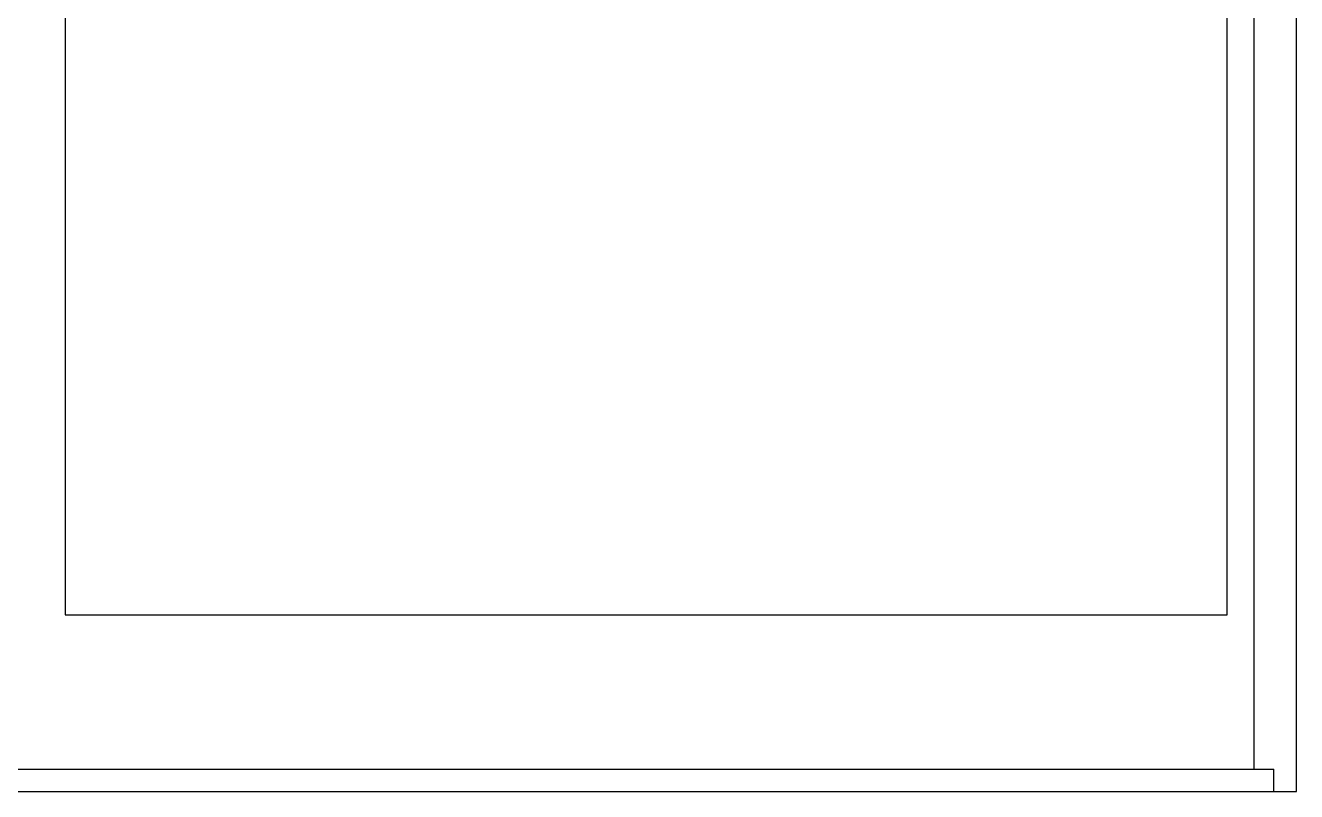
# Model space of a CAD drawing. Extents: x -239 to 68, y 0 to 111.
# Drawn here: x -9.17 to 30.95, y 31.29 to 55.48 of the extents above; entities that cross this region are included whole.
import ezdxf

# ---------------------------------------------------------------- set-up
doc = ezdxf.new("R2010")
doc.units = 0
doc.header["$LTSCALE"] = 0.25
doc.header["$MEASUREMENT"] = 0
doc.layers.add('FRAME', color=1, linetype='CONTINUOUS')
doc.layers.add('VENT', color=5, linetype='CONTINUOUS')

msp = doc.modelspace()

# ---------------------------------------------------------------- linework, layer by layer
at = {"layer": 'FRAME'}
for p, q in [((30.951, 31.286), (30.951, 111.286)), ((29.608, 31.996), (29.608, 109.198)), ((-88.331, 31.996), (30.233, 31.996)), ((30.233, 31.286), (30.233, 31.996)), ((-89.049, 31.286), (30.951, 31.286))]:
    msp.add_line(p, q, dxfattribs=at)
at = {"layer": 'VENT'}
for p, q in [((-7.924, 108.411), (-7.924, 36.869)), ((28.757, 36.869), (28.757, 108.411)), ((-7.924, 36.869), (28.757, 36.869))]:
    msp.add_line(p, q, dxfattribs=at)

doc.saveas('drawing.dxf')
